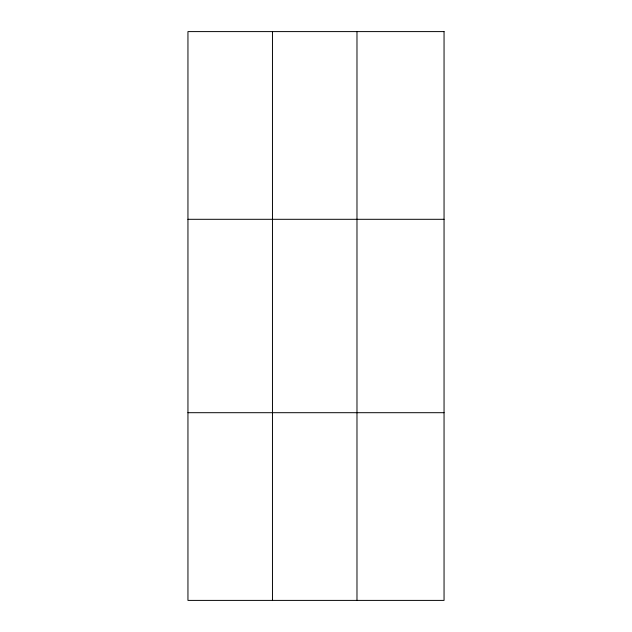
<?xml version="1.0" encoding="UTF-8"?>
<svg xmlns="http://www.w3.org/2000/svg" width="632" height="632" viewBox="0 0 632 632"><rect width="100%" height="100%" fill="white"/><g stroke="black" fill="none" stroke-linecap="round" stroke-linejoin="round"><path stroke-width="0.95" d="M272.463 600.4L272.463 31.6M356.977 600.4L356.977 31.6M187.949 219.304L444.051 219.304M187.949 412.696L444.051 412.696M444.051 31.6L444.051 600.4L187.949 600.4L187.949 31.6L444.051 31.6"/></g></svg>
